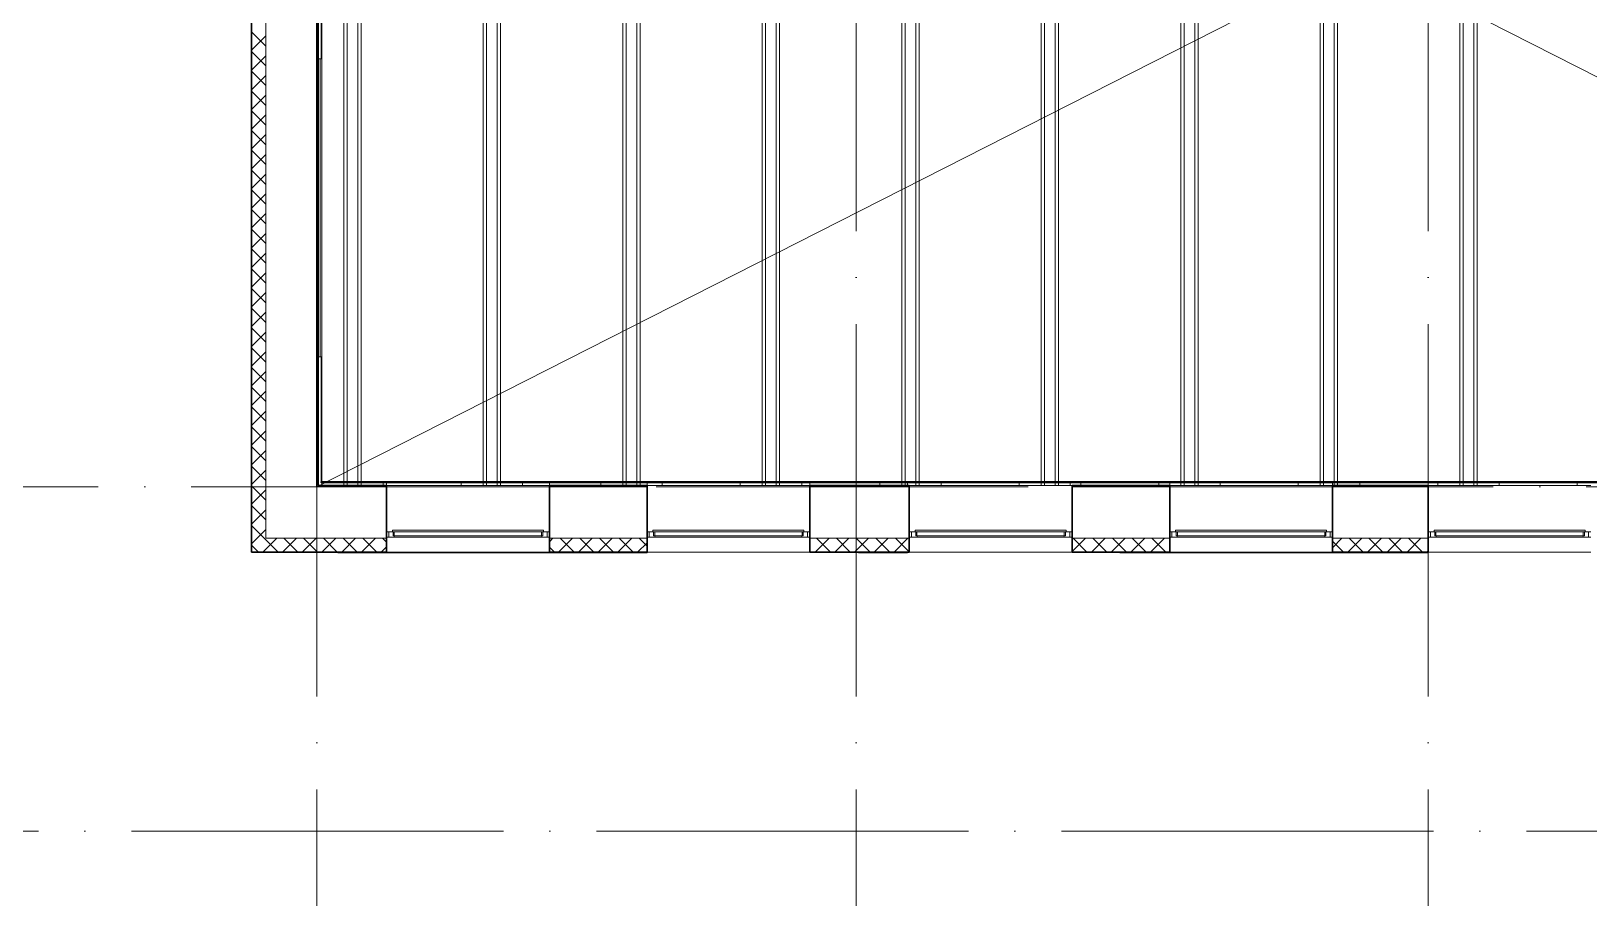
# Model space of a CAD drawing. Header units: millimetres. Extents: x -421858 to 614926, y -468665 to 141641.
# Drawn here: x 248074 to 264823, y 13337 to 22735 of the extents above; entities that cross this region are included whole.
import ezdxf

# ---------------------------------------------------------------- set-up
doc = ezdxf.new("R2010")
doc.units = ezdxf.units.MM
doc.linetypes.add('ADSK_Линия сетки', pattern=[25, 20, -2.5, 0, -2.5])
doc.linetypes.add('ADSK_Сверху', pattern=[450, 300, -150])
for name, color, linetype, lineweight in [('_ Окна', 7, 'Continuous', 9), ('Линии', 252, 'Continuous', 9), ('Ограждение', 252, 'Continuous', 9), ('Окна', 252, 'Continuous', 9), ('Оси', 252, 'Continuous', 9), ('Перекрытие', 252, 'Continuous', 18), ('Стены внутренние', 7, 'Continuous', 18), ('Стены наружные', 7, 'Continuous', 18), ('Стены штриховка', 252, 'Continuous', 9)]:
    doc.layers.add(name, color=color, linetype=linetype, lineweight=lineweight)

# ---------------------------------------------------------------- blocks, each defined once
blk = doc.blocks.new('Перекрытия 2 - Перекрытия 1-1699410-3 этаж копия 1')
at = {"layer": 'Перекрытие', "ltscale": 100}
for p, q in [((-26283, 26705), (-26283, 15415)), ((-26046, 26705), (-26046, 15415)), ((-26011, 26705), (-26011, 15415)), ((-25896, 26705), (-25896, 15415)), ((-25861, 26705), (-25861, 15415)), ((-24546, 26705), (-24546, 15415)), ((-24511, 26705), (-24511, 15415)), ((-24396, 26705), (-24396, 15415)), ((-24361, 26705), (-24361, 15415)), ((-23046, 26705), (-23046, 15415)), ((-23011, 26705), (-23011, 15415)), ((-22896, 26705), (-22896, 15415)), ((-22861, 26705), (-22861, 15415)), ((-21546, 26705), (-21546, 15415)), ((-21511, 26705), (-21511, 15415)), ((-21396, 26705), (-21396, 15415)), ((-21361, 26705), (-21361, 15415)), ((-20046, 26705), (-20046, 15415)), ((-20011, 26705), (-20011, 15415)), ((-19896, 26705), (-19896, 15415)), ((-19861, 26705), (-19861, 15415)), ((-18546, 26705), (-18546, 15415)), ((-18511, 26705), (-18511, 15415)), ((-18396, 26705), (-18396, 15415)), ((-18361, 26705), (-18361, 15415)), ((-17046, 26705), (-17046, 15415)), ((-17011, 26705), (-17011, 15415)), ((-16896, 26705), (-16896, 15415)), ((-16861, 26705), (-16861, 15415)), ((-15546, 26705), (-15546, 15415)), ((-15511, 26705), (-15511, 15415)), ((-15396, 26705), (-15396, 15415)), ((-15361, 26705), (-15361, 15415)), ((-14046, 26705), (-14046, 15415)), ((-14011, 26705), (-14011, 15415)), ((-13896, 26705), (-13896, 15415)), ((-13861, 26705), (-13861, 15415)), ((-26283, 15410), (-26283, 15375)), ((-26046, 15410), (-26046, 15375)), ((-26011, 15410), (-26011, 15375)), ((-25896, 15410), (-25896, 15375)), ((-25861, 15410), (-25861, 15375)), ((-25623, 15410), (-25623, 15375)), ((-24783, 15410), (-24783, 15375)), ((-24546, 15410), (-24546, 15375)), ((-24511, 15410), (-24511, 15375)), ((-24396, 15410), (-24396, 15375)), ((-24361, 15410), (-24361, 15375)), ((-24123, 15410), (-24123, 15375)), ((-23283, 15410), (-23283, 15375)), ((-23046, 15410), (-23046, 15375)), ((-23011, 15410), (-23011, 15375)), ((-22896, 15410), (-22896, 15375)), ((-22861, 15410), (-22861, 15375)), ((-22623, 15410), (-22623, 15375)), ((-21783, 15410), (-21783, 15375)), ((-21546, 15410), (-21546, 15375)), ((-21511, 15410), (-21511, 15375)), ((-21396, 15410), (-21396, 15375)), ((-21361, 15410), (-21361, 15375)), ((-21123, 15410), (-21123, 15375)), ((-20283, 15410), (-20283, 15375)), ((-20046, 15410), (-20046, 15375)), ((-20011, 15410), (-20011, 15375)), ((-19896, 15410), (-19896, 15375)), ((-19861, 15410), (-19861, 15375)), ((-19623, 15410), (-19623, 15375)), ((-18783, 15410), (-18783, 15375)), ((-18546, 15410), (-18546, 15375)), ((-18511, 15410), (-18511, 15375)), ((-18396, 15410), (-18396, 15375)), ((-18361, 15410), (-18361, 15375)), ((-18123, 15410), (-18123, 15375)), ((-17283, 15410), (-17283, 15375)), ((-17046, 15410), (-17046, 15375)), ((-17011, 15410), (-17011, 15375)), ((-16896, 15410), (-16896, 15375)), ((-16861, 15410), (-16861, 15375)), ((-16623, 15410), (-16623, 15375)), ((-15783, 15410), (-15783, 15375)), ((-15546, 15410), (-15546, 15375)), ((-15511, 15410), (-15511, 15375)), ((-15396, 15410), (-15396, 15375)), ((-15361, 15410), (-15361, 15375)), ((-15123, 15410), (-15123, 15375)), ((-14283, 15410), (-14283, 15375)), ((-14046, 15410), (-14046, 15375)), ((-14011, 15410), (-14011, 15375)), ((-13896, 15410), (-13896, 15375)), ((-13861, 15410), (-13861, 15375)), ((-13623, 15410), (-13623, 15375)), ((-12783, 15410), (-12783, 15375))]:
    blk.add_line(p, q, dxfattribs=at)
blk = doc.blocks.new('3 этаж')
at = {"layer": '_ Окна', "color": 251, "true_color": 0x636466}
for p, q in [((251921, 17355), (251896, 17355)), ((251896, 17297), (251921, 17297)), ((251921, 17297), (251921, 17355)), ((253646, 17355), (253621, 17355)), ((253621, 17355), (253621, 17297)), ((253621, 17297), (253646, 17297)), ((254721, 17355), (254696, 17355)), ((254696, 17297), (254721, 17297)), ((254721, 17297), (254721, 17355)), ((256446, 17355), (256421, 17355)), ((256421, 17355), (256421, 17297)), ((256421, 17297), (256446, 17297)), ((257541, 17355), (257516, 17355)), ((257516, 17297), (257541, 17297)), ((257541, 17297), (257541, 17355)), ((259266, 17355), (259241, 17355)), ((259241, 17355), (259241, 17297)), ((259241, 17297), (259266, 17297)), ((260341, 17355), (260316, 17355)), ((260316, 17297), (260341, 17297)), ((260341, 17297), (260341, 17355)), ((262066, 17355), (262041, 17355)), ((262041, 17355), (262041, 17297)), ((262041, 17297), (262066, 17297)), ((263121, 17355), (263096, 17355)), ((263096, 17297), (263121, 17297)), ((263121, 17297), (263121, 17355)), ((264846, 17355), (264821, 17355)), ((264821, 17355), (264821, 17297)), ((264821, 17297), (264846, 17297))]:
    blk.add_line(p, q, dxfattribs=at)
at = {"layer": '_ Окна', "color": 251, "lineweight": 18, "true_color": 0x636466}
for p, q in [((251959, 17355), (251921, 17355)), ((251921, 17355), (251921, 17297)), ((251921, 17297), (251980, 17297)), ((251967, 17314), (251967, 17355)), ((251979, 17314), (251967, 17314)), ((251980, 17297), (251985, 17314)), ((253557, 17314), (253561, 17297)), ((253561, 17297), (253621, 17297)), ((253575, 17314), (253563, 17314)), ((253575, 17355), (253575, 17314)), ((253621, 17355), (253583, 17355)), ((253621, 17297), (253621, 17355)), ((254759, 17355), (254721, 17355)), ((254721, 17355), (254721, 17297)), ((254721, 17297), (254780, 17297)), ((254767, 17314), (254767, 17355)), ((254779, 17314), (254767, 17314)), ((254780, 17297), (254785, 17314)), ((256357, 17314), (256361, 17297)), ((256361, 17297), (256421, 17297)), ((256375, 17314), (256363, 17314)), ((256375, 17355), (256375, 17314)), ((256421, 17355), (256383, 17355)), ((256421, 17297), (256421, 17355)), ((257579, 17355), (257541, 17355)), ((257541, 17355), (257541, 17297)), ((257541, 17297), (257600, 17297)), ((257587, 17314), (257587, 17355)), ((257599, 17314), (257587, 17314)), ((257600, 17297), (257605, 17314)), ((259177, 17314), (259181, 17297)), ((259181, 17297), (259241, 17297)), ((259195, 17314), (259183, 17314)), ((259195, 17355), (259195, 17314)), ((259241, 17355), (259203, 17355)), ((259241, 17297), (259241, 17355)), ((260379, 17355), (260341, 17355)), ((260341, 17355), (260341, 17297)), ((260341, 17297), (260400, 17297)), ((260387, 17314), (260387, 17355)), ((260399, 17314), (260387, 17314)), ((260400, 17297), (260405, 17314)), ((261977, 17314), (261981, 17297)), ((261981, 17297), (262041, 17297)), ((261995, 17314), (261983, 17314)), ((261995, 17355), (261995, 17314)), ((262041, 17355), (262003, 17355)), ((262041, 17297), (262041, 17355)), ((263159, 17355), (263121, 17355)), ((263121, 17355), (263121, 17297)), ((263121, 17297), (263180, 17297)), ((263167, 17314), (263167, 17355)), ((263179, 17314), (263167, 17314)), ((263180, 17297), (263185, 17314)), ((264757, 17314), (264761, 17297)), ((264761, 17297), (264821, 17297)), ((264775, 17314), (264763, 17314)), ((264775, 17355), (264775, 17314)), ((264821, 17355), (264783, 17355)), ((264821, 17297), (264821, 17355))]:
    blk.add_line(p, q, dxfattribs=at)
at = {"layer": 'Линии', "color": 251, "linetype": 'ADSK_Сверху', "ltscale": 200, "true_color": 0x636466}
for p, q in [((251146, 29237), (273586, 17837)), ((251146, 17837), (273586, 29237))]:
    blk.add_line(p, q, dxfattribs=at)
at = {"layer": 'Ограждение', "color": 251, "true_color": 0x636466}
blk.add_line((251181, 19237), (251181, 22437), dxfattribs=at)
at = {"layer": 'Окна', "color": 251, "true_color": 0x636466}
for p, q in [((251959, 17372), (253583, 17372)), ((251959, 17355), (251959, 17372)), ((253583, 17355), (251959, 17355)), ((251979, 17314), (251979, 17355)), ((253563, 17314), (251979, 17314)), ((251980, 17297), (253561, 17297)), ((253563, 17355), (253563, 17314)), ((253583, 17372), (253583, 17355)), ((254759, 17372), (256383, 17372)), ((254759, 17355), (254759, 17372)), ((256383, 17355), (254759, 17355)), ((254779, 17314), (254779, 17355)), ((256363, 17314), (254779, 17314)), ((254780, 17297), (256361, 17297)), ((256363, 17355), (256363, 17314)), ((256383, 17372), (256383, 17355)), ((257579, 17372), (259203, 17372)), ((257579, 17355), (257579, 17372)), ((259203, 17355), (257579, 17355)), ((257599, 17314), (257599, 17355)), ((259183, 17314), (257599, 17314)), ((257600, 17297), (259181, 17297)), ((259183, 17355), (259183, 17314)), ((259203, 17372), (259203, 17355)), ((260379, 17372), (262003, 17372)), ((260379, 17355), (260379, 17372)), ((262003, 17355), (260379, 17355)), ((260399, 17314), (260399, 17355)), ((261983, 17314), (260399, 17314)), ((260400, 17297), (261981, 17297)), ((261983, 17355), (261983, 17314)), ((262003, 17372), (262003, 17355)), ((263159, 17372), (264783, 17372)), ((263159, 17355), (263159, 17372)), ((264783, 17355), (263159, 17355)), ((263179, 17314), (263179, 17355)), ((264763, 17314), (263179, 17314)), ((263180, 17297), (264761, 17297)), ((264763, 17355), (264763, 17314)), ((264783, 17372), (264783, 17355))]:
    blk.add_line(p, q, dxfattribs=at)
at = {"layer": 'Оси', "color": 251, "linetype": 'ADSK_Линия сетки', "ltscale": 200, "true_color": 0x636466}
for p, q in [((251146, 34587), (251146, 13337)), ((256946, 34587), (256946, 13337)), ((263096, 34587), (263096, 13337)), ((308796, 17837), (237074, 17837)), ((283153, 14137), (237074, 14137))]:
    blk.add_line(p, q, dxfattribs=at)
at = {"layer": 'Стены внутренние', "color": 251, "lineweight": 30, "true_color": 0x636466}
for p, q in [((250444, 29939), (250444, 17135)), ((251146, 17837), (251146, 17837)), ((251896, 17837), (251896, 17287)), ((253646, 17837), (253646, 17287)), ((254696, 17837), (254696, 17287)), ((256446, 17837), (256446, 17287)), ((257516, 17837), (257516, 17287)), ((259266, 17837), (259266, 17287)), ((260316, 17837), (260316, 17287)), ((262066, 17837), (262066, 17287)), ((263096, 17837), (263096, 17287)), ((251896, 17135), (251896, 17287)), ((253646, 17135), (253646, 17287)), ((254696, 17135), (254696, 17287)), ((256446, 17135), (256446, 17287)), ((257516, 17135), (257516, 17287)), ((259266, 17135), (259266, 17287)), ((260316, 17135), (260316, 17287)), ((262066, 17135), (262066, 17287)), ((263096, 17135), (263096, 17287)), ((250444, 17135), (251896, 17135)), ((253646, 17135), (254696, 17135)), ((257516, 17135), (256446, 17135)), ((259266, 17135), (260316, 17135)), ((262066, 17135), (263096, 17135))]:
    blk.add_line(p, q, dxfattribs=at)
at = {"layer": 'Стены внутренние', "color": 251, "true_color": 0x636466}
for p, q in [((250596, 29787), (250596, 17287)), ((254696, 17837), (253646, 17837)), ((257516, 17837), (256446, 17837)), ((260316, 17837), (259266, 17837)), ((263096, 17837), (262066, 17837)), ((250596, 17287), (251896, 17287)), ((253646, 17287), (254696, 17287)), ((254696, 17287), (253646, 17287)), ((256446, 17287), (257516, 17287)), ((257516, 17287), (256446, 17287)), ((259266, 17287), (260316, 17287)), ((260316, 17287), (259266, 17287)), ((262066, 17287), (263096, 17287)), ((263096, 17287), (262066, 17287)), ((253646, 17135), (251896, 17135)), ((256446, 17135), (254696, 17135)), ((259266, 17135), (257516, 17135)), ((262066, 17135), (260316, 17135)), ((264846, 17135), (263096, 17135))]:
    blk.add_line(p, q, dxfattribs=at)
at = {"layer": 'Стены внутренние', "color": 251, "linetype": 'Continuous', "lineweight": 9, "true_color": 0x636466}
for p, q in [((250596, 22574), (250446, 22724)), ((250446, 22534), (250596, 22684)), ((250596, 22362), (250446, 22512)), ((250446, 22321), (250596, 22471)), ((250596, 22150), (250446, 22300)), ((250446, 22109), (250596, 22259)), ((250596, 21938), (250446, 22088)), ((250446, 21897), (250596, 22047)), ((250596, 21726), (250446, 21876)), ((250446, 21685), (250596, 21835)), ((250596, 21513), (250446, 21663)), ((250446, 21473), (250596, 21623)), ((250596, 21301), (250446, 21451)), ((250446, 21387), (250444, 21384)), ((250446, 21261), (250596, 21411)), ((250596, 21089), (250446, 21239)), ((250446, 21049), (250596, 21199)), ((250596, 20877), (250446, 21027)), ((250446, 20837), (250596, 20987)), ((250596, 20665), (250446, 20815)), ((250446, 20624), (250596, 20774)), ((250596, 20453), (250446, 20603)), ((250446, 20412), (250596, 20562)), ((250596, 20241), (250446, 20391)), ((250446, 20200), (250596, 20350)), ((250446, 20155), (250444, 20158)), ((250596, 20028), (250446, 20178)), ((250446, 19988), (250596, 20138)), ((250596, 19816), (250446, 19966)), ((250446, 19952), (250446, 19952)), ((250446, 19776), (250596, 19926)), ((250596, 19604), (250446, 19754)), ((250446, 19564), (250596, 19714)), ((250596, 19392), (250446, 19542)), ((250446, 19352), (250596, 19502)), ((250596, 19180), (250446, 19330)), ((250446, 19140), (250596, 19290)), ((250596, 18968), (250446, 19118)), ((250446, 18927), (250596, 19077)), ((250596, 18756), (250446, 18906)), ((250446, 18715), (250596, 18865)), ((250596, 18544), (250446, 18694)), ((250446, 18503), (250596, 18653)), ((250596, 18331), (250446, 18481)), ((250446, 18291), (250596, 18441)), ((250596, 18119), (250446, 18269)), ((250446, 18079), (250596, 18229)), ((250446, 17920), (250444, 17923)), ((250596, 17907), (250446, 18057)), ((250446, 17867), (250596, 18017)), ((250596, 17695), (250446, 17845)), ((250446, 17655), (250596, 17805)), ((250596, 17483), (250446, 17633)), ((250446, 17442), (250596, 17592)), ((250596, 17271), (250446, 17421)), ((250446, 17230), (250596, 17380)), ((250596, 17168), (250714, 17287)), ((250730, 17137), (250596, 17271)), ((250776, 17137), (250926, 17287)), ((250942, 17137), (250792, 17287)), ((250988, 17137), (251138, 17287)), ((251154, 17137), (251004, 17287)), ((251201, 17137), (251351, 17287)), ((251366, 17137), (251216, 17287)), ((251413, 17137), (251563, 17287)), ((251578, 17137), (251428, 17287)), ((251625, 17137), (251775, 17287)), ((251791, 17137), (251641, 17287)), ((251896, 17244), (251853, 17287)), ((253646, 17248), (253684, 17287)), ((253746, 17137), (253896, 17287)), ((253912, 17137), (253762, 17287)), ((253958, 17137), (254108, 17287)), ((254124, 17137), (253974, 17287)), ((254170, 17137), (254320, 17287)), ((254336, 17137), (254186, 17287)), ((254383, 17137), (254533, 17287)), ((254548, 17137), (254398, 17287)), ((254694, 17203), (254610, 17287)), ((256504, 17137), (256654, 17287)), ((256670, 17137), (256520, 17287)), ((256716, 17137), (256866, 17287)), ((256882, 17137), (256732, 17287)), ((256928, 17137), (257078, 17287)), ((257094, 17137), (256944, 17287)), ((257140, 17137), (257290, 17287)), ((257306, 17137), (257156, 17287)), ((257352, 17137), (257502, 17287)), ((257514, 17141), (257368, 17287)), ((259268, 17143), (259412, 17287)), ((259427, 17137), (259277, 17287)), ((259474, 17137), (259624, 17287)), ((259640, 17137), (259490, 17287)), ((259686, 17137), (259836, 17287)), ((259852, 17137), (259702, 17287)), ((259898, 17137), (260048, 17287)), ((260064, 17137), (259914, 17287)), ((260110, 17137), (260260, 17287)), ((260276, 17137), (260126, 17287)), ((262185, 17137), (262066, 17256)), ((262068, 17185), (262169, 17287)), ((262231, 17137), (262381, 17287)), ((262397, 17137), (262247, 17287)), ((262444, 17137), (262594, 17287)), ((262609, 17137), (262459, 17287)), ((262656, 17137), (262806, 17287)), ((262821, 17137), (262671, 17287)), ((262868, 17137), (263018, 17287)), ((263034, 17137), (262884, 17287)), ((263096, 17287), (263096, 17287)), ((250518, 17137), (250446, 17209)), ((250564, 17137), (250596, 17168)), ((250899, 17135), (250898, 17137)), ((251042, 17137), (251041, 17136)), ((251276, 17137), (251275, 17135)), ((251837, 17137), (251894, 17193)), ((253700, 17137), (253648, 17189)), ((253715, 17135), (253713, 17137)), ((253740, 17137), (253739, 17135)), ((254092, 17137), (254091, 17135)), ((254595, 17137), (254696, 17238)), ((256458, 17137), (256448, 17146)), ((256556, 17137), (256555, 17135)), ((259371, 17137), (259371, 17136)), ((262070, 17137), (262068, 17135)), ((262865, 17135), (262864, 17137)), ((262891, 17137), (262890, 17135)), ((263080, 17137), (263094, 17150))]:
    blk.add_line(p, q, dxfattribs=at)
at = {"layer": 'Стены наружные', "color": 251, "lineweight": 30, "true_color": 0x636466}
for p, q in [((251146, 17837), (251146, 29237)), ((251161, 29222), (251161, 17852)), ((251161, 17852), (251896, 17852)), ((251191, 17892), (273541, 17892)), ((251191, 17887), (251191, 17892)), ((273541, 17887), (251191, 17887)), ((251896, 17852), (251896, 17837)), ((253646, 17852), (254696, 17852)), ((253646, 17852), (253646, 17837)), ((254696, 17852), (254696, 17837)), ((257516, 17852), (256446, 17852)), ((256446, 17852), (256446, 17837)), ((257516, 17852), (257516, 17837)), ((259266, 17852), (260316, 17852)), ((259266, 17852), (259266, 17837)), ((260316, 17852), (260316, 17837)), ((262066, 17852), (263096, 17852)), ((262066, 17852), (262066, 17837)), ((263096, 17852), (263096, 17837))]:
    blk.add_line(p, q, dxfattribs=at)
at = {"layer": 'Стены наружные', "color": 251, "true_color": 0x636466}
for p, q in [((251191, 25737), (251191, 22437)), ((251161, 22437), (251191, 22437)), ((251161, 19237), (251191, 19237)), ((251191, 19237), (251191, 17892)), ((251146, 17837), (251896, 17837)), ((251191, 17887), (251191, 17882)), ((251191, 17882), (257496, 17882)), ((251896, 17852), (251896, 17882)), ((251896, 17852), (253646, 17852)), ((253646, 17882), (253646, 17852)), ((254696, 17852), (254696, 17882)), ((254696, 17852), (256446, 17852)), ((256446, 17882), (256446, 17852)), ((257496, 17882), (263096, 17882)), ((257496, 17852), (257496, 17882)), ((257516, 17852), (259266, 17852)), ((259246, 17882), (259246, 17852)), ((260316, 17852), (260316, 17882)), ((260316, 17852), (262066, 17852)), ((262066, 17882), (262066, 17852)), ((263096, 17882), (268716, 17882)), ((263096, 17852), (263096, 17882)), ((263096, 17852), (264846, 17852)), ((251371, 17130), (251371, 17135)), ((254166, 17130), (251371, 17130)), ((251896, 17135), (251896, 17130)), ((253646, 17130), (253646, 17135)), ((254171, 17129), (253646, 17129)), ((254166, 17130), (254166, 17135)), ((254166, 17134), (254171, 17134)), ((254171, 17130), (254171, 17135)), ((254696, 17130), (254171, 17130)), ((254696, 17130), (254696, 17135)), ((256971, 17130), (256971, 17135)), ((257496, 17130), (256971, 17130)), ((257496, 17130), (257496, 17135)), ((259781, 17134), (262581, 17134)), ((259781, 17129), (259781, 17134)), ((262581, 17129), (259781, 17129)), ((260316, 17134), (260316, 17129)), ((262066, 17129), (262066, 17134)), ((262581, 17129), (262581, 17135)), ((263096, 17130), (262581, 17130)), ((263096, 17135), (263096, 17130))]:
    blk.add_line(p, q, dxfattribs=at)
at = {"layer": 'Стены наружные', "color": 251, "linetype": 'Continuous', "lineweight": 9, "true_color": 0x636466}
for p, q in [((251146, 22385), (251161, 22400)), ((251146, 21961), (251161, 21976)), ((251146, 21537), (251161, 21552)), ((251146, 21112), (251161, 21127)), ((251146, 20688), (251161, 20703)), ((251146, 20264), (251161, 20279)), ((251146, 19840), (251161, 19855)), ((251146, 19415), (251161, 19430)), ((251146, 18991), (251161, 19006)), ((251146, 18567), (251161, 18582)), ((251146, 18142), (251161, 18157)), ((251264, 17837), (251279, 17852)), ((251688, 17837), (251703, 17852)), ((253810, 17837), (253825, 17852)), ((254234, 17837), (254249, 17852)), ((254658, 17837), (254673, 17852)), ((256780, 17837), (256795, 17852)), ((257204, 17837), (257219, 17852)), ((259325, 17837), (259340, 17852)), ((259749, 17837), (259764, 17852)), ((260174, 17837), (260189, 17852)), ((262295, 17837), (262310, 17852)), ((262719, 17837), (262734, 17852))]:
    blk.add_line(p, q, dxfattribs=at)
at = {"layer": 'Стены штриховка', "color": 251, "true_color": 0x636466}
for p, q in [((250446, 17135), (250446, 29939)), ((251896, 17287), (250596, 17287)), ((251894, 17137), (250444, 17137)), ((251894, 17211), (251894, 17137)), ((251896, 17211), (251894, 17211)), ((253648, 17211), (253646, 17211)), ((253648, 17137), (253648, 17211)), ((254694, 17137), (253648, 17137)), ((254694, 17211), (254694, 17137)), ((254696, 17211), (254694, 17211)), ((256448, 17211), (256446, 17211)), ((256448, 17137), (256448, 17211)), ((257514, 17137), (256448, 17137)), ((257514, 17211), (257514, 17137)), ((257516, 17211), (257514, 17211)), ((259268, 17211), (259266, 17211)), ((259268, 17137), (259268, 17211)), ((260314, 17137), (259268, 17137)), ((260314, 17211), (260314, 17137)), ((260316, 17211), (260314, 17211)), ((262068, 17211), (262066, 17211)), ((262068, 17137), (262068, 17211)), ((263094, 17137), (262068, 17137)), ((263094, 17211), (263094, 17137)), ((263096, 17211), (263094, 17211))]:
    blk.add_line(p, q, dxfattribs=at)
at = {"layer": 'Перекрытие', "color": 251, "true_color": 0x636466}
blk.add_blockref('Перекрытия 2 - Перекрытия 1-1699410-3 этаж копия 1', (277482, 2476), dxfattribs=at)

msp = doc.modelspace()

# ---------------------------------------------------------------- block references
msp.add_blockref('3 этаж', (0, 0))

doc.saveas('drawing.dxf')
